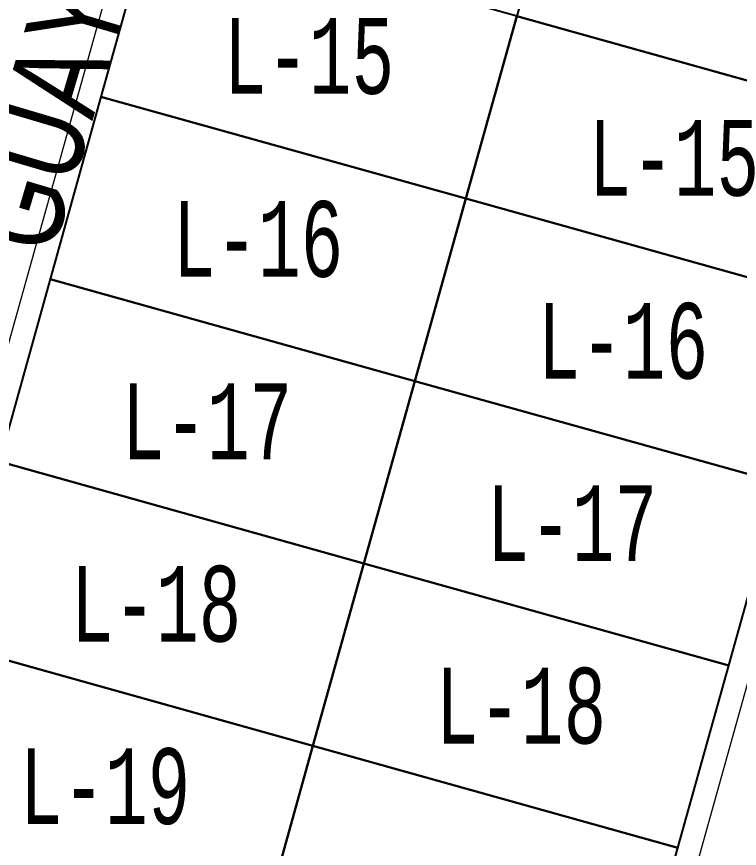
# Model space of a CAD drawing. Header units: millimetres. Extents: x 474016 to 477875, y 2288607 to 2292200.
# Drawn here: x 474406.4 to 474454.1, y 2289252.7 to 2289307.6 of the extents above; entities that cross this region are included whole.
import ezdxf
from ezdxf.enums import TextEntityAlignment as Align

# ---------------------------------------------------------------- set-up
doc = ezdxf.new("R2010")
doc.units = ezdxf.units.MM
doc.header["$LTSCALE"] = 50
doc.layers.add('BANQUETA', color=251, linetype='Continuous', lineweight=5)
doc.layers.add('vialidad', color=5, linetype='Continuous', lineweight=13)
doc.layers.add('CVL_LOTIF', color=1, linetype='Continuous')
doc.layers.add('MZ Y LT', color=7, linetype='Continuous', lineweight=13, true_color=0x0d2bf2)
doc.styles.add('MONOTXT4', font='MONOTXT4.shx', dxfattribs={"width": 0.55})
doc.styles.get("Standard").update_dxf_attribs({"font": 'arial.ttf'})

msp = doc.modelspace()

# ---------------------------------------------------------------- linework, layer by layer
at = {"layer": 'BANQUETA'}
msp.add_lwpolyline([(474463.89, 2289493.555, -0.540591), (474467.08, 2289494.567), (474508.518, 2289460.782, -0.298203), (474509.18, 2289458.694), (474444.786, 2289228.215, -0.414214), (474442.322, 2289226.827), (474395.129, 2289240.012, -0.414214), (474393.741, 2289242.476), (474463.89, 2289493.555)], format="xyb", dxfattribs=at)
at = {"layer": 'BANQUETA', "color": 1}
msp.add_lwpolyline([(474486.535, 2289476.124), (474419.264, 2289235.345)], dxfattribs=at)
at = {"layer": 'BANQUETA'}
for points in [[(474428.822, 2289362.462), (474395.186, 2289242.073)], [(474476.977, 2289349.008), (474443.341, 2289228.618)]]:
    msp.add_lwpolyline(points, dxfattribs=at)
at = {"layer": 'CVL_LOTIF'}
for points in [[(474466.887, 2289312.891), (474442.809, 2289319.618), (474439.445, 2289307.579), (474463.523, 2289300.852)], [(474439.445, 2289307.579), (474415.367, 2289314.306), (474412.004, 2289302.267), (474436.082, 2289295.54)], [(474463.523, 2289300.852), (474439.445, 2289307.579), (474436.082, 2289295.54), (474460.159, 2289288.813)], [(474436.082, 2289295.54), (474412.004, 2289302.267), (474408.64, 2289290.228), (474432.718, 2289283.501)], [(474460.159, 2289288.813), (474436.082, 2289295.54), (474432.718, 2289283.501), (474456.796, 2289276.774)], [(474408.64, 2289290.228), (474405.276, 2289278.19), (474429.354, 2289271.462), (474432.718, 2289283.501)], [(474456.796, 2289276.774), (474432.718, 2289283.501), (474429.354, 2289271.462), (474453.432, 2289264.735)], [(474429.354, 2289271.462), (474405.276, 2289278.19), (474401.913, 2289266.151), (474425.991, 2289259.423)], [(474453.432, 2289264.735), (474429.354, 2289271.462), (474425.991, 2289259.423), (474450.069, 2289252.696)], [(474425.991, 2289259.423), (474401.913, 2289266.151), (474398.549, 2289254.112), (474422.627, 2289247.384)], [(474425.991, 2289259.423), (474422.627, 2289247.384), (474446.705, 2289240.657), (474450.069, 2289252.696)]]:
    msp.add_lwpolyline(points, close=True, dxfattribs=at)

# ---------------------------------------------------------------- texts
at = {"layer": 'MZ Y LT', "lineweight": 13, "style": 'MONOTXT4', "width": 0.65}
for s, p in [('L-15', (474425.724, 2289304.923)), ('L-15', (474449.802, 2289298.196)), ('L-16', (474422.361, 2289292.884)), ('L-16', (474446.439, 2289286.157)), ('L-17', (474418.997, 2289280.845)), ('L-17', (474443.075, 2289274.118)), ('L-18', (474415.634, 2289268.806)), ('L-18', (474439.711, 2289262.079)), ('L-19', (474412.27, 2289256.767))]:
    msp.add_text(s, height=5, dxfattribs=at).set_placement(p, align=Align.MIDDLE)
at = {"layer": 'vialidad', "color": 5, "lineweight": 13, "width": 0.75}
msp.add_text('GUAYACAN', height=6, rotation=73.4567, dxfattribs=at).set_placement((474410.893, 2289309.374), align=Align.MIDDLE)

doc.saveas('drawing.dxf')
